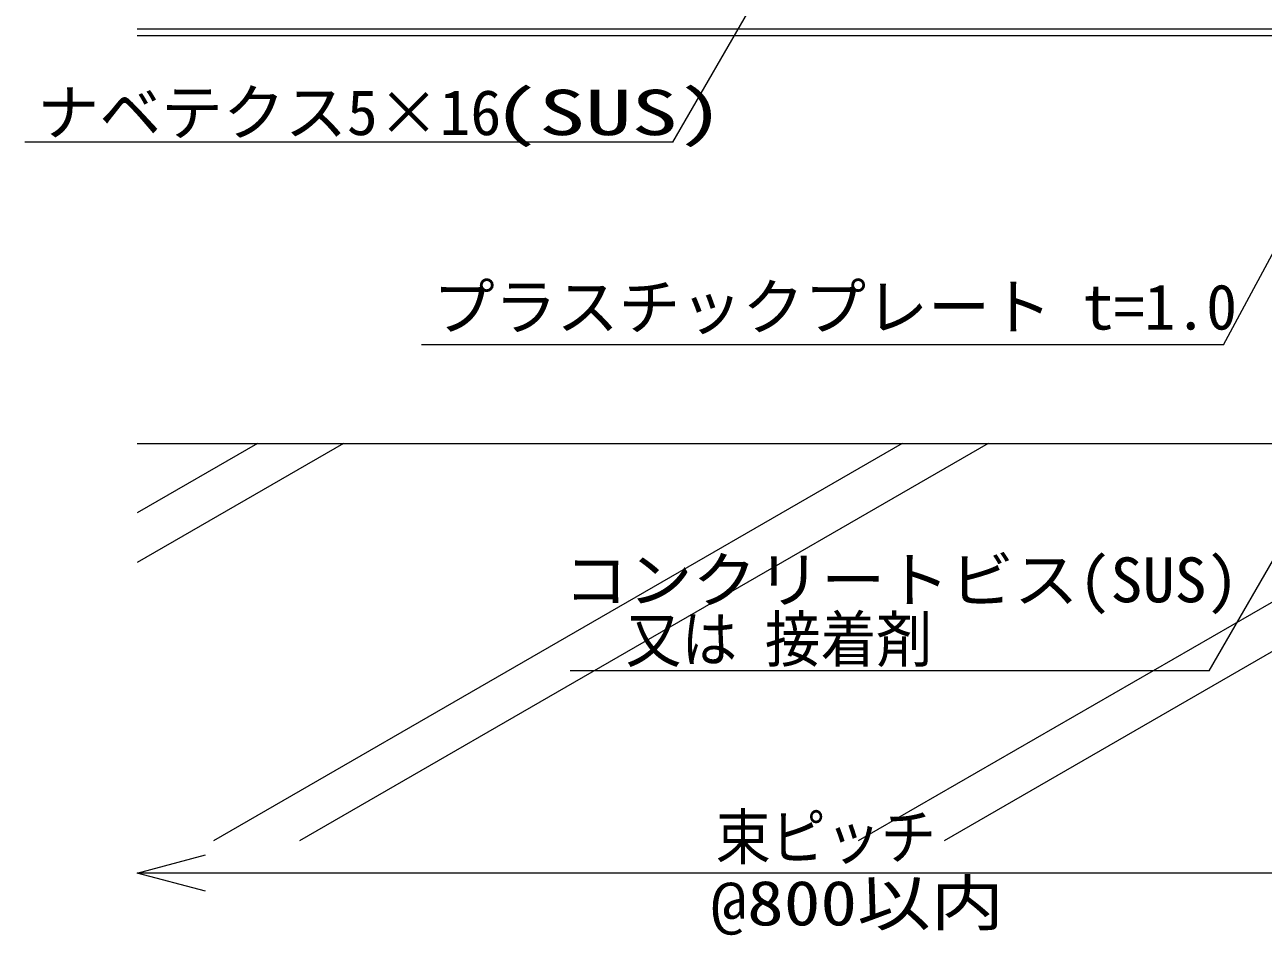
# Model space of a CAD drawing. Units: millimetres, scale not verified. Extents: x -12715 to 12220, y -3398 to 4210.
# Drawn here: x 1393.6 to 1681.8, y 2556 to 2768 of the extents above; entities that cross this region are included whole.
import ezdxf
from ezdxf.enums import TextEntityAlignment as Align

# ---------------------------------------------------------------- set-up
doc = ezdxf.new("R2010")
doc.units = ezdxf.units.MM
doc.header["$LTSCALE"] = 5.7
for name, color, linetype, lineweight in [('0-2_文字', 4, 'Continuous', 9), ('0-3_寸法', 7, 'Continuous', 9), ('0-4_一般', 4, 'Continuous', 9), ('0-A_大引', 4, 'Continuous', 9)]:
    doc.layers.add(name, color=color, linetype=linetype, lineweight=lineweight)
doc.styles.add('ＭＳ ゴシック', font='')
doc.styles.get('ＭＳ ゴシック').set_extended_font_data('MS Gothic')

# ---------------------------------------------------------------- blocks, each defined once
blk = doc.blocks.new('グループ-27-1')
at = {"layer": '0-3_寸法', "color": 4}
blk.add_line((74646.5, -13981.4), (46086.5, -13981.4), dxfattribs=at)
blk.add_lwpolyline([(46721.5, -14151.6), (46086.5, -13981.4), (46721.5, -13811.3)], dxfattribs=at)
at = {"layer": '0-3_寸法', "color": 4, "style": 'ＭＳ ゴシック'}
for s, width, p in [('束ピッチ', 0.9, (51469.2, -13979.2)), ('@800以内', 1.2, (51422.2, -14594.9))]:
    blk.add_text(s, height=417.9, dxfattribs=dict(at, width=width)).set_placement(p, align=Align.BOTTOM_LEFT)
blk = doc.blocks.new('グループ-275-1')
at = {"layer": '0-A_大引'}
for p, q in [((46086.5, -6117.4), (58646.5, -6117.4)), ((46086.5, -6181.4), (58646.5, -6181.4))]:
    blk.add_line(p, q, dxfattribs=at)

msp = doc.modelspace()

# ---------------------------------------------------------------- linework, layer by layer
at = {"layer": '0-2_文字'}
for p, q in [((1544.397, 2740.617), (1569.93, 2784.841)), ((1672.49, 2693.433), (1709.85, 2762.964)), ((1544.397, 2740.617), (1393.586, 2740.617)), ((1672.49, 2693.433), (1485.865, 2693.433)), ((1669.143, 2617.57), (1699.313, 2669.826)), ((1669.143, 2617.57), (1520.462, 2617.57))]:
    msp.add_line(p, q, dxfattribs=at)
at = {"layer": '0-4_一般'}
for p, q in [((1447.749, 2670.464), (1419.749, 2654.298)), ((1467.749, 2670.464), (1419.749, 2642.751)), ((1597.749, 2670.464), (1437.534, 2577.964)), ((1617.749, 2670.464), (1457.534, 2577.964)), ((1747.749, 2670.464), (1587.534, 2577.964)), ((1767.749, 2670.464), (1607.534, 2577.964))]:
    msp.add_line(p, q, dxfattribs=at)
at = {"layer": '0-4_一般', "color": 3}
msp.add_line((1419.749, 2670.464), (2133.749, 2670.464), dxfattribs=at)

# ---------------------------------------------------------------- block references
at = {"layer": '0-3_寸法', "xscale": 0.025, "yscale": 0.025}
msp.add_blockref('グループ-27-1', (267.586, 2920), dxfattribs=at)
at = {"layer": '0-A_大引', "xscale": 0.025, "yscale": 0.025}
msp.add_blockref('グループ-275-1', (267.586, 2920), dxfattribs=at)

# ---------------------------------------------------------------- texts
at = {"layer": '0-2_文字', "style": 'ＭＳ ゴシック'}
for s, p in [('ナベテクス5×16', (1396.519, 2739.114)), ('プラスチックプレート t=1.0', (1488.534, 2693.839))]:
    msp.add_text(s, height=10.56, dxfattribs=at).set_placement(p, align=Align.BOTTOM_LEFT)
for s, height, width, p in [('(SUS)', 10.56, 1.5, (1502.434, 2739.114)), ('コンクリートビス(SUS)', 10.45, 1.05, (1519.014, 2630.366)), ('\u3000又は 接着剤', 10.56, 0.9, (1520.462, 2616.471))]:
    msp.add_text(s, height=height, dxfattribs=dict(at, width=width)).set_placement(p, align=Align.BOTTOM_LEFT)

doc.saveas('drawing.dxf')
